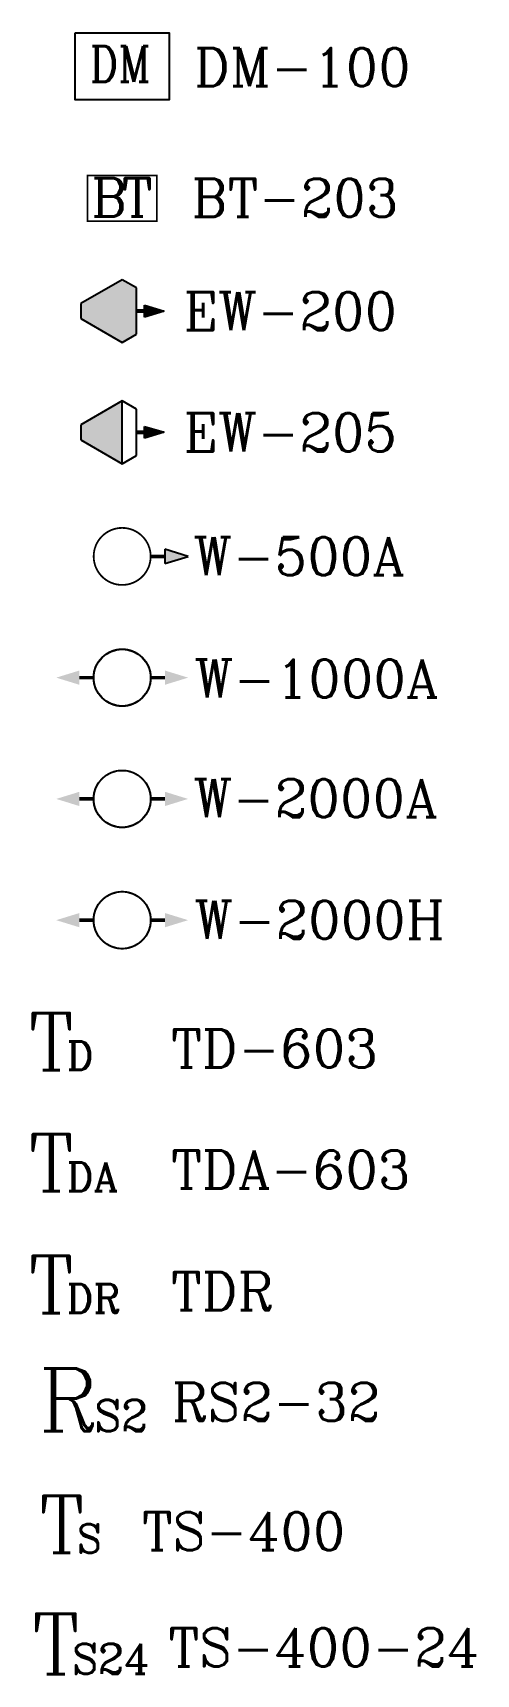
# Paper-space layout 'Analog' of a CAD drawing. Header units: inches. Extents: x 7 to 39, y -6.1 to 16.
# Drawn here: x 11.31 to 12.73, y 4.86 to 10.14 of the extents above; entities that cross this region are included whole.
import ezdxf

# ---------------------------------------------------------------- set-up
doc = ezdxf.new("R2010")
doc.units = ezdxf.units.IN
doc.header["$MEASUREMENT"] = 0
doc.layers.add('WATTSTOPPER', color=160, linetype='Continuous')
doc.styles.add('FSL12-1', font='complex.shx')
doc.styles.add('ROMANC', font='COMPLEX.SHX')
doc.styles.add('SIMPLEX85', font='SIMPLEX.shx', dxfattribs={"width": 0.85})
doc.styles.add('WS8th', font='complex.shx', dxfattribs={"height": 0.1875})

# ---------------------------------------------------------------- blocks, each defined once
blk = doc.blocks.new('*U56')
at = {"layer": 'WATTSTOPPER', "style": 'WS8th'}
blk.add_text('TS-400', height=0.1224, dxfattribs=at).set_placement((0.2325, -0.06))
at = {"layer": 'WATTSTOPPER', "linetype": 'Continuous', "attachment_point": 1, "style": 'FSL12-1'}
for s, insert, char_height, width in [('T', (-0.0999, 0.1149), 0.1836, 1.2852), ('S', (0.0245, 0.0237), 0.0918, 0.817594)]:
    blk.add_mtext(s, dxfattribs=dict(at, insert=insert, char_height=char_height, width=width))
blk = doc.blocks.new('*U61')
at = {"layer": 'WATTSTOPPER', "style": 'WS8th'}
blk.add_text('TS-400-24', height=0.1224, dxfattribs=at).set_placement((0.2319, -0.0606))
at = {"layer": 'WATTSTOPPER', "linetype": 'Continuous', "attachment_point": 1, "style": 'FSL12-1'}
for s, insert, char_height, width in [('T', (-0.2093, 0.1086), 0.1944, 1.3608), ('S24', (-0.0775, 0.0121), 0.0972, 0.865688)]:
    blk.add_mtext(s, dxfattribs=dict(at, insert=insert, char_height=char_height, width=width))
blk = doc.blocks.new('*U79')
at = {"layer": 'WATTSTOPPER', "linetype": 'Continuous'}
blk.add_hatch(color=256, dxfattribs=at).paths.add_polyline_path([(0.2123, 0), (0.1377, 0.023), (0.1377, -0.023)])
for p, q in [((0.2123, 0), (0.1377, 0.023)), ((0.1377, 0.023), (0.1377, -0.023)), ((0.1377, -0.023), (0.2123, 0))]:
    blk.add_line(p, q, dxfattribs=at)
at = {"layer": 'WATTSTOPPER', "linetype": 'Continuous', "const_width": 0.00574}
blk.add_lwpolyline([(0.0918, 0, 1), (-0.0918, 0, 1)], format="xyb", close=True, dxfattribs=at)
at = {"layer": 'WATTSTOPPER', "linetype": 'Continuous', "const_width": 0.0115}
blk.add_lwpolyline([(0.0918, 0), (0.1377, 0)], dxfattribs=at)
at = {"layer": 'WATTSTOPPER', "style": 'WS8th'}
blk.add_text('W-500A', height=0.1224, dxfattribs=at).set_placement((0.2287, -0.0609))
at = {"layer": 'WATTSTOPPER', "linetype": 'Continuous', "style": 'FSL12-1', "flags": 2}
blk.add_attdef('5', (-0.042, -0.0594), '', height=0.1148, dxfattribs=at)
blk = doc.blocks.new('*U80')
at = {"layer": 'WATTSTOPPER', "linetype": 'Continuous'}
for points in [[(-0.2123, 0), (-0.1377, -0.023), (-0.1377, 0.023)], [(0.2123, 0), (0.1377, 0.023), (0.1377, -0.023)]]:
    blk.add_hatch(color=256, dxfattribs=at).paths.add_polyline_path(points)
at = {"layer": 'WATTSTOPPER', "linetype": 'Continuous', "const_width": 0.00574}
blk.add_lwpolyline([(0.0918, 0, 1), (-0.0918, 0, 1)], format="xyb", close=True, dxfattribs=at)
at = {"layer": 'WATTSTOPPER', "linetype": 'Continuous', "const_width": 0.0115}
for points in [[(-0.1377, 0), (-0.0918, 0)], [(0.0918, 0), (0.1377, 0)]]:
    blk.add_lwpolyline(points, dxfattribs=at)
at = {"layer": 'WATTSTOPPER', "linetype": 'Continuous'}
blk.add_circle((0, 0), 0.0918, dxfattribs=at)
at = {"layer": 'WATTSTOPPER', "style": 'WS8th'}
blk.add_text('W-1000A', height=0.1224, dxfattribs=at).set_placement((0.2321, -0.0644))
at = {"layer": 'WATTSTOPPER', "linetype": 'Continuous', "style": 'FSL12-1', "flags": 2}
blk.add_attdef('1', (-0.0285, -0.0594), '', height=0.1148, dxfattribs=at)
blk = doc.blocks.new('*U81')
at = {"layer": 'WATTSTOPPER', "linetype": 'Continuous'}
for points in [[(-0.2123, 0), (-0.1377, -0.023), (-0.1377, 0.023)], [(0.2123, 0), (0.1377, 0.023), (0.1377, -0.023)]]:
    blk.add_hatch(color=256, dxfattribs=at).paths.add_polyline_path(points)
at = {"layer": 'WATTSTOPPER', "linetype": 'Continuous', "const_width": 0.00574}
blk.add_lwpolyline([(0.0918, 0, 1), (-0.0918, 0, 1)], format="xyb", close=True, dxfattribs=at)
at = {"layer": 'WATTSTOPPER', "linetype": 'Continuous', "const_width": 0.0115}
for points in [[(-0.1377, 0), (-0.0918, 0)], [(0.0918, 0), (0.1377, 0)]]:
    blk.add_lwpolyline(points, dxfattribs=at)
at = {"layer": 'WATTSTOPPER', "linetype": 'Continuous'}
blk.add_circle((0, 0), 0.0918, dxfattribs=at)
at = {"layer": 'WATTSTOPPER', "style": 'WS8th'}
blk.add_text('W-2000A', height=0.1224, dxfattribs=at).set_placement((0.2292, -0.0592))
at = {"layer": 'WATTSTOPPER', "linetype": 'Continuous', "style": 'FSL12-1', "flags": 2}
blk.add_attdef('2', (-0.042, -0.0594), '', height=0.1148, dxfattribs=at)
blk = doc.blocks.new('*U82')
at = {"layer": 'WATTSTOPPER', "linetype": 'Continuous'}
for points in [[(-0.2123, 0), (-0.1377, -0.023), (-0.1377, 0.023)], [(0.2123, 0), (0.1377, 0.023), (0.1377, -0.023)]]:
    blk.add_hatch(color=256, dxfattribs=at).paths.add_polyline_path(points)
at = {"layer": 'WATTSTOPPER', "linetype": 'Continuous', "const_width": 0.00574}
blk.add_lwpolyline([(0.0918, 0, 1), (-0.0918, 0, 1)], format="xyb", close=True, dxfattribs=at)
at = {"layer": 'WATTSTOPPER', "linetype": 'Continuous', "const_width": 0.0115}
for points in [[(-0.1377, 0), (-0.0918, 0)], [(0.0918, 0), (0.1377, 0)]]:
    blk.add_lwpolyline(points, dxfattribs=at)
at = {"layer": 'WATTSTOPPER', "linetype": 'Continuous'}
blk.add_circle((0, 0), 0.0918, dxfattribs=at)
at = {"layer": 'WATTSTOPPER', "style": 'WS8th'}
blk.add_text('W-2000H', height=0.1224, dxfattribs=at).set_placement((0.2316, -0.0599))
at = {"layer": 'WATTSTOPPER', "linetype": 'Continuous', "style": 'FSL12-1', "flags": 2}
blk.add_attdef('H', (-0.0556, -0.0594), '', height=0.1148, dxfattribs=at)
blk = doc.blocks.new('*U86')
at = {"layer": 'WATTSTOPPER'}
blk.add_lwpolyline([(-0.1532, 0.1113), (0.1496, 0.1113), (0.1496, -0.1047), (-0.1532, -0.1047)], close=True, dxfattribs=at)
at = {"layer": 'WATTSTOPPER', "style": 'WS8th'}
blk.add_text('DM-100', height=0.1224, dxfattribs=at).set_placement((0.2299, -0.06))
at = {"layer": 'WATTSTOPPER', "insert": (-0.1061, 0.0681), "char_height": 0.11475, "width": 0.317156, "attachment_point": 1, "style": 'SIMPLEX85'}
blk.add_mtext('{\\Fcomplex|c0;DM}', dxfattribs=at)
blk = doc.blocks.new('*U148')
at = {"layer": 'WATTSTOPPER'}
for s, height, style, p in [('R', 0.2017, 'ROMANC', (-0.1989, -0.099)), ('RS2-32', 0.1224, 'WS8th', (0.2296, -0.0655)), ('S2', 0.10084, 'ROMANC', (-0.0199, -0.099))]:
    blk.add_text(s, height=height, dxfattribs=dict(at, style=style)).set_placement(p)
blk = doc.blocks.new('key_EW-200')
at = {"layer": 'WATTSTOPPER', "linetype": 'Continuous'}
for points in [[(-0.1065, 0.026), (-0.1065, -0.0224), (0.0264, -0.0992), (0.0724, -0.0727), (0.0724, 0.0762), (0.0264, 0.1028)], [(0.1616, 0.0018), (0.0979, 0.0209), (0.0979, -0.0173)]]:
    blk.add_hatch(color=256, dxfattribs=at).paths.add_polyline_path(points)
for p, q in [((0.0724, 0.0762), (0.0264, 0.1028)), ((-0.1065, 0.026), (-0.1065, -0.0224)), ((0.0979, -0.0173), (0.0979, 0.0209)), ((0.0979, 0.0209), (0.1616, 0.0018)), ((0.1616, 0.0018), (0.0979, -0.0173)), ((0.0264, -0.0992), (0.0724, -0.0727))]:
    blk.add_line(p, q, dxfattribs=at)
for points in [[(0.0264, 0.1028), (-0.1065, 0.026)], [(0.0724, -0.0727), (0.0724, 0.0762)], [(-0.1065, -0.0224), (0.0264, -0.0992)]]:
    blk.add_lwpolyline(points, dxfattribs=at)
at = {"layer": 'WATTSTOPPER', "linetype": 'Continuous', "const_width": 0.0127}
blk.add_lwpolyline([(0.0724, 0.0018), (0.1234, 0.0018)], dxfattribs=at)
at = {"layer": 'WATTSTOPPER', "style": 'WS8th'}
blk.add_attdef('LEGEND_WATTSTOPPER', (0.2246, -0.0595), '', height=0.1224, dxfattribs=at)
blk = doc.blocks.new('key_BT-203')
at = {"layer": 'WATTSTOPPER', "const_width": 0.00508}
blk.add_lwpolyline([(-0.1058, 0.068), (0.1174, 0.068), (0.1174, -0.0789), (-0.1058, -0.0789)], close=True, dxfattribs=at)
at = {"layer": 'WATTSTOPPER', "style": 'WS8th'}
blk.add_text('BT-203', height=0.1224, dxfattribs=at).set_placement((0.2294, -0.0647))
at = {"layer": 'WATTSTOPPER', "insert": (-0.0937, 0.0591), "char_height": 0.1224, "width": 0.423476, "attachment_point": 1, "style": 'WS8th'}
blk.add_mtext('{\\T0.8;BT}', dxfattribs=at)
blk = doc.blocks.new('key_TDA-603')
at = {"layer": 'WATTSTOPPER', "style": 'WS8th'}
blk.add_text('TDA-603', height=0.1224, dxfattribs=at).set_placement((0.3605, -0.06))
at = {"layer": 'WATTSTOPPER', "linetype": 'Continuous', "attachment_point": 1, "style": 'FSL12-1'}
for s, insert, char_height, width in [('T', (-0.0999, 0.1149), 0.1836, 1.2852), ('DA', (0.0245, 0.0237), 0.0918, 0.817594)]:
    blk.add_mtext(s, dxfattribs=dict(at, insert=insert, char_height=char_height, width=width))
blk = doc.blocks.new('key_EW-205')
at = {"layer": 'WATTSTOPPER', "linetype": 'Continuous'}
for points in [[(0.0264, -0.0992), (0.0264, 0.1028), (-0.1065, 0.026), (-0.1065, -0.0224)], [(0.1616, 0.0018), (0.0979, 0.0209), (0.0979, -0.0173)]]:
    blk.add_hatch(color=256, dxfattribs=at).paths.add_polyline_path(points)
blk.add_line((0.0264, -0.0992), (0.0264, 0.1028))
for p, q in [((0.0724, 0.0762), (0.0264, 0.1028)), ((-0.1065, 0.026), (-0.1065, -0.0224)), ((0.0979, -0.0173), (0.0979, 0.0209)), ((0.0979, 0.0209), (0.1616, 0.0018)), ((0.1616, 0.0018), (0.0979, -0.0173)), ((0.0264, -0.0992), (0.0724, -0.0727))]:
    blk.add_line(p, q, dxfattribs=at)
for points in [[(0.0264, 0.1028), (-0.1065, 0.026)], [(0.0724, -0.0727), (0.0724, 0.0762)], [(-0.1065, -0.0224), (0.0264, -0.0992)]]:
    blk.add_lwpolyline(points, dxfattribs=at)
at = {"layer": 'WATTSTOPPER', "linetype": 'Continuous', "const_width": 0.0127}
blk.add_lwpolyline([(0.0724, 0.0018), (0.1234, 0.0018)], dxfattribs=at)
at = {"layer": 'WATTSTOPPER', "style": 'WS8th'}
blk.add_attdef('LEGEND_WATTSTOPPER', (0.2246, -0.0595), '', height=0.1224, dxfattribs=at)
blk = doc.blocks.new('key_TDR')
at = {"layer": 'WATTSTOPPER', "style": 'WS8th'}
blk.add_text('TDR', height=0.1224, dxfattribs=at).set_placement((0.3605, -0.06))
at = {"layer": 'WATTSTOPPER', "linetype": 'Continuous', "attachment_point": 1, "style": 'FSL12-1'}
for s, insert, char_height, width in [('T', (-0.0999, 0.1149), 0.1836, 1.2852), ('DR', (0.0245, 0.0237), 0.0918, 0.817594)]:
    blk.add_mtext(s, dxfattribs=dict(at, insert=insert, char_height=char_height, width=width))
blk = doc.blocks.new('key_TD-603')
at = {"layer": 'WATTSTOPPER', "style": 'WS8th'}
blk.add_text('TD-603', height=0.1224, dxfattribs=at).set_placement((0.3605, -0.06))
at = {"layer": 'WATTSTOPPER', "linetype": 'Continuous', "attachment_point": 1, "style": 'FSL12-1'}
for s, insert, char_height, width in [('T', (-0.0999, 0.1149), 0.1836, 1.2852), ('D', (0.0245, 0.0237), 0.0918, 0.817594)]:
    blk.add_mtext(s, dxfattribs=dict(at, insert=insert, char_height=char_height, width=width))

psp = doc.layouts.new('Analog')

# ---------------------------------------------------------------- block references
for name, p in [('key_BT-203', (11.5874, 9.6163)), ('key_TD-603', (11.3901, 6.8734)), ('key_TDA-603', (11.3901, 6.4831)), ('key_TDR', (11.3896, 6.0914))]:
    psp.add_blockref(name, p)
psp.add_blockref('key_EW-205', (11.5668, 8.856)).add_auto_attribs({'LEGEND_WATTSTOPPER': 'EW-205'})
at = {"layer": 'WATTSTOPPER'}
for name, p in [('*U86', (11.595, 10.0325)), ('*U79', (11.5932, 8.4583)), ('*U80', (11.5932, 8.068)), ('*U81', (11.5932, 7.6776)), ('*U82', (11.5932, 7.2873)), ('*U148', (11.5234, 5.7409)), ('*U56', (11.4238, 5.319)), ('*U61', (11.5099, 4.9458))]:
    psp.add_blockref(name, p, dxfattribs=at)
psp.add_blockref('key_EW-200', (11.5668, 9.2463), dxfattribs=at).add_auto_attribs({'LEGEND_WATTSTOPPER': 'EW-200'})

doc.saveas('drawing.dxf')
